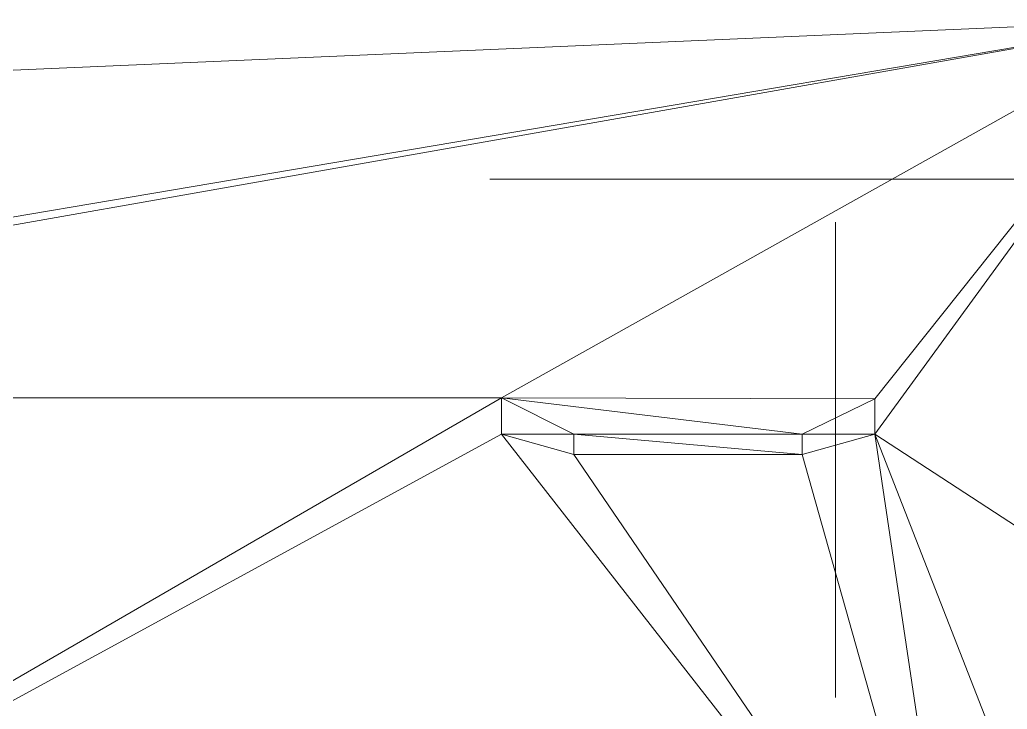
# Model space of a CAD drawing. Header units: millimetres. Extents: x 2239 to 34761, y -1911 to 21446.
# Drawn here: x 16651 to 21016, y 18400 to 21446 of the extents above; entities that cross this region are included whole.
import ezdxf

# ---------------------------------------------------------------- set-up
doc = ezdxf.new("R2010")
doc.units = ezdxf.units.MM
for name, color, linetype, lineweight in [('A-DETL', 90, 'Continuous', 9), ('A-GENM', 13, 'Continuous', 9), ('C-TOPO', 7, 'Continuous', 9), ('G-IMPT', 8, 'Continuous', 9)]:
    doc.layers.add(name, color=color, linetype=linetype, lineweight=lineweight)

# ---------------------------------------------------------------- blocks, each defined once
blk = doc.blocks.new('TREE 7M - Baum_29a_dwg-394111-3D View 1')
at = {"layer": 'G-IMPT'}
for p, q in [((-2281.7, 0, 4267.9), (-2279.6, 0, 4217.5)), ((-2239.2, 0, 2651.4), (-2209.1, 0, 2666)), ((-2153.1, 0, 4159.4), (-2130.4, 0, 4142.2)), ((-2134.3, 0, 3661.2), (-2097.5, 0, 3670.5)), ((-2117.7, 0, 1691), (-2073.9, 0, 1681.7)), ((-2087.9, 0, 1725.4), (-2058.4, 0, 1699)), ((-2054.4, 0, 1777.2), (-2036.4, 0, 1725.5)), ((-1967.7, 0, 4773.1), (-1937.9, 0, 4808.9)), ((-1953.8, 0, 1764), (-1920.6, 0, 1752.1)), ((-1941.9, 0, 5048.7), (-1941, 0, 4994.4)), ((-1940.9, 0, 5868.9), (-1915.1, 0, 5826.5)), ((-1929.1, 0, 4914.9), (-1888.1, 0, 4909.7)), ((-1824.3, 0, 4885.9), (-1768.4, 0, 4859.4)), ((-1791.8, 0, 4198.2), (-1772.1, 0, 4128)), ((-1770.3, 0, 4257.9), (-1754.6, 0, 4187.7)), ((-1747.3, 0, 1899.4), (-1685.8, 0, 1932.6)), ((-1737.5, 0, 3066.8), (-1707.9, 0, 3033.7)), ((-1676.8, 0, 5152.4), (-1698.8, 0, 5129.8)), ((-1689, 0, 5094.1), (-1684.4, 0, 5133.8)), ((-1683.2, 0, 5863.9), (-1634.1, 0, 5850.7)), ((-1674.2, 0, 1871.7), (-1641.5, 0, 1892.9)), ((-1535.8, 0, 3090.9), (-1586.2, 0, 3108)), ((-1535.3, 0, 5147.3), (-1483.9, 0, 5151.3)), ((-1502.5, 0, 5238.7), (-1528.7, 0, 5226.8)), ((-1506.9, 0, 3181), (-1511.5, 0, 3143.9)), ((-1500.8, 0, 5619), (-1466.8, 0, 5559.4)), ((-1474.6, 0, 2906.8), (-1428.1, 0, 2888.3)), ((-1436.2, 0, 5624.4), (-1437.1, 0, 5600.5)), ((-1417.6, 0, 5535.6), (-1358.4, 0, 5550.3)), ((-1404.1, 0, 4479.6), (-1399.4, 0, 4435.9)), ((-1397.2, 0, 4059.6), (-1349.2, 0, 4031.8)), ((-1381.5, 0, 4551.2), (-1355.3, 0, 4481)), ((-1376, 0, 5258.7), (-1348.6, 0, 5281.3)), ((-1374.6, 0, 4054.3), (-1336.2, 0, 4043.8)), ((-1362.2, 0, 4980.5), (-1333.5, 0, 5003.1)), ((-1341.9, 0, 4955.4), (-1346, 0, 4882.5)), ((-1280.9, 0, 4776.6), (-1222.7, 0, 4772.7)), ((-1258.9, 0, 2802.3), (-1244.9, 0, 2752)), ((-1211.4, 0, 4809.8), (-1186.5, 0, 4823)), ((-1143.6, 0, 4782), (-1117.8, 0, 4817.8)), ((-1133.4, 0, 2802.5), (-1105.3, 0, 2778.7)), ((-1129.7, 0, 5781.1), (-1109, 0, 5807.6)), ((-1074.1, 0, 4413.8), (-1060.3, 0, 4375.3)), ((-1072, 0, 2764.1), (-1033.5, 0, 2749.6)), ((-1065.2, 0, 6437), (-1020.9, 0, 6472.9)), ((-1059.3, 0, 4154.1), (-1037.6, 0, 4122.3)), ((-1018.3, 0, 6635.8), (-982, 0, 6678.3)), ((-1009.5, 0, 5941.6), (-1001, 0, 5907.1)), ((-1007.2, 0, 2038.1), (-956.7, 0, 2021)), ((-996.8, 0, 1970.6), (-950.2, 0, 1944.1)), ((-963.6, 0, 1797), (-992.5, 0, 1868.5)), ((-981.2, 0, 2144.1), (-941.4, 0, 2132.3)), ((-981, 0, 2054), (-922.6, 0, 2032.9)), ((-964, 0, 6710.1), (-931.8, 0, 6679.7)), ((-956.3, 0, 5919.1), (-900.7, 0, 5916.5)), ((-949.9, 0, 5932.4), (-904.7, 0, 5917.8)), ((-924.6, 0, 4561), (-924.7, 0, 4486.8)), ((-902.6, 0, 5467.3), (-856.8, 0, 5493.9)), ((-898.8, 0, 4194), (-881, 0, 4156.9)), ((-860.8, 0, 4374.3), (-888.9, 0, 4399.4)), ((-864.2, 0, 3302.3), (-842.2, 0, 3249.4)), ((-789.8, 0, 5197.2), (-841, 0, 5177.2)), ((-812.5, 0, 2165.6), (-775.9, 0, 2189.4)), ((-807.2, 0, 3285.2), (-773.1, 0, 3305.1)), ((-806.3, 0, 6677.2), (-757.3, 0, 6669.3)), ((-771.7, 0, 6980.6), (-755.2, 0, 6944.9)), ((-759.8, 0, 3056), (-725.7, 0, 3069.3)), ((-696.4, 0, 3220.4), (-714.2, 0, 3254.8)), ((-495.1, 0, 5510.2), (-484.5, 0, 5585.8)), ((-493.2, 0, 5314.1), (-434.1, 0, 5332.8)), ((-444, 0, 2493.3), (-482.8, 0, 2438.9)), ((-471.9, 0, 6826), (-453, 0, 6799.5)), ((-462, 0, 3260.4), (-392.7, 0, 3222.1)), ((-461.4, 0, 4747.1), (-442.5, 0, 4721.9)), ((-452.4, 0, 2999.4), (-444, 0, 3048.4)), ((-421.8, 0, 1226.6), (-436.9, 0, 1259.7)), ((-424.6, 0, 3075), (-402.4, 0, 3092.2)), ((-406.3, 0, 6212.6), (-373.8, 0, 6241.8)), ((-396.8, 0, 6759.8), (-385.6, 0, 6717.4)), ((-393.9, 0, 6101.3), (-359.7, 0, 6113.3)), ((-359.1, 0, 5034.7), (-392.6, 0, 4979)), ((-312.6, 0, 5419), (-384, 0, 5422.9)), ((-360.1, 0, 3249.9), (-337.3, 0, 3230.1)), ((-344.3, 0, 2453.6), (-308.4, 0, 2440.4)), ((-292, 0, 2162.2), (-339.6, 0, 2167.4)), ((-337.5, 0, 1478.5), (-318.4, 0, 1522.2)), ((-316.7, 0, 3663.4), (-329.2, 0, 3617)), ((-292.3, 0, 6031.2), (-268.1, 0, 6006.1)), ((-291.2, 0, 5560.8), (-244.9, 0, 5558.2)), ((-193.6, 0, 3729.8), (-182.5, 0, 3695.4)), ((-183.7, 0, 5929.3), (-164.6, 0, 5896.2)), ((-173, 0, 4161.8), (-157.9, 0, 4126)), ((-172.4, 0, 6207.6), (-140, 0, 6244.7)), ((-172.2, 0, 3393.3), (-147.4, 0, 3331)), ((-157.2, 0, 6006.2), (-140.4, 0, 6031.4)), ((-149.2, 0, 4078.3), (-135.4, 0, 4043.9))]:
    blk.add_line(p, q, dxfattribs=at)
for points in [[(-2420.4, 0, 2505.5), (-2398.5, 0, 2539.9), (-2370.7, 0, 2536)], [(-2413, 0, 4538), (-2380.7, 0, 4502.3), (-2359.7, 0, 4512.9)], [(-2385.4, 0, 3264.7), (-2350.9, 0, 3254.2), (-2379.5, 0, 3227.6), (-2317, 0, 3206.5)], [(-2361.6, 0, 1662.8), (-2330.9, 0, 1643), (-2303.7, 0, 1674.8)], [(-2349.2, 0, 2031.2), (-2335.5, 0, 2000.7), (-2349.4, 0, 1963.6)], [(-2340.6, 0, 1912), (-2303.2, 0, 1963.7), (-2222.5, 0, 1957.2)], [(-2334.6, 0, 3948.5), (-2316.5, 0, 3977.7), (-2330.7, 0, 4032)], [(-2311.3, 0, 3337.7), (-2246.4, 0, 3325.8), (-2244.8, 0, 3308.6)], [(-2308.6, 0, 3975), (-2267.3, 0, 3953.9), (-2260.1, 0, 3918.1)], [(-2265.9, 0, 4028.1), (-2248.8, 0, 3955.2), (-2226.2, 0, 3943.3)], [(-2246.3, 0, 2598.4), (-2219.1, 0, 2635.6), (-2187.1, 0, 2613.1), (-2163.8, 0, 2646.2)], [(-2201.9, 0, 3275.6), (-2225.1, 0, 3238.4), (-2191.5, 0, 3204)], [(-2209.8, 0, 4313), (-2204, 0, 4283.9), (-2169.6, 0, 4279.9), (-2216.7, 0, 4252.1)], [(-2210.4, 0, 4669.4), (-2192.4, 0, 4701.3), (-2152.7, 0, 4697.3)], [(-2163, 0, 3799), (-2173.9, 0, 3736.7), (-2203.3, 0, 3760.5)], [(-2194.8, 0, 3482.3), (-2181.1, 0, 3531.3), (-2118.8, 0, 3522.1), (-2099.5, 0, 3469.1), (-2091.7, 0, 3482.4)], [(-2194.6, 0, 4032.1), (-2156, 0, 4012.3), (-2154, 0, 3971.2), (-2189.1, 0, 3938.1)], [(-2192, 0, 1710.7), (-2163.2, 0, 1728), (-2110.4, 0, 1726.7), (-2096.2, 0, 1750.6)], [(-2144.1, 0, 4897.4), (-2144.2, 0, 4820.6), (-2182.2, 0, 4803.3)], [(-2179.6, 0, 3686.3), (-2144.8, 0, 3655.9), (-2144.1, 0, 3612.2)], [(-2093.7, 0, 3279.7), (-2102.1, 0, 3228), (-2121.8, 0, 3220), (-2142.3, 0, 3261), (-2166.1, 0, 3262.3)], [(-2159.7, 0, 2557.5), (-2134, 0, 2521.7), (-2108.3, 0, 2562.8)], [(-2157.4, 0, 3861.3), (-2123.1, 0, 3861.3), (-2133, 0, 3821.5), (-2093.9, 0, 3850.7)], [(-2142.6, 0, 4884.2), (-2127, 0, 4817.9), (-2157.4, 0, 4823.2)], [(-2145.3, 0, 3204.1), (-2110.7, 0, 3189.5), (-2125.6, 0, 3133.9), (-2101.7, 0, 3124.6)], [(-2014.9, 0, 3226.8), (-2064.9, 0, 3296.9), (-2090, 0, 3298.2)], [(-2086.2, 0, 3306.2), (-2053.3, 0, 3311.5), (-2044.7, 0, 3274.4), (-2021.7, 0, 3241.3)], [(-2082.7, 0, 3172.3), (-2057.1, 0, 3144.6), (-2007.8, 0, 3196.3)], [(-2029.6, 0, 4681.6), (-2001.5, 0, 4660.4), (-2047.3, 0, 4635.2)], [(-2042.2, 0, 1600.9), (-1960.3, 0, 1598.4), (-1944.1, 0, 1575.9)], [(-2038.7, 0, 2109.7), (-2015.6, 0, 2146.9), (-1987.5, 0, 2127)], [(-2002.2, 0, 4779.7), (-2032.9, 0, 4718.7), (-2002.4, 0, 4713.4)], [(-2010.7, 0, 1848.8), (-2032.6, 0, 1818.3), (-2024.1, 0, 1783.8), (-1994.7, 0, 1760), (-1999.3, 0, 1718.9)], [(-2000.3, 0, 2502), (-2005, 0, 2464.9), (-1990.9, 0, 2415.9), (-2015.8, 0, 2398.6)], [(-2005.2, 0, 3838.9), (-2013.5, 0, 3787.2), (-1997.1, 0, 3750.1)], [(-2012.4, 0, 1954.8), (-1970.2, 0, 1960.1), (-1958.7, 0, 1984), (-1979.3, 0, 2027.7), (-1912.2, 0, 1964.2)], [(-2010.1, 0, 3340.7), (-1984.9, 0, 3330.1), (-1997.5, 0, 3291.7)], [(-2008.3, 0, 2670.3), (-2003.5, 0, 2617.3), (-1980.9, 0, 2610.7), (-2006.9, 0, 2580.2)], [(-1987.3, 0, 2755.1), (-1983.8, 0, 2785.6), (-1940.3, 0, 2792.2), (-1922.2, 0, 2810.8)], [(-1986.7, 0, 3518.3), (-1982.3, 0, 3491.8), (-1926.4, 0, 3468), (-1931.2, 0, 3522.3), (-1885, 0, 3519.7)], [(-1966.9, 0, 5044.7), (-1957.3, 0, 5022.2), (-1928, 0, 5007.7)], [(-1930.1, 0, 4652.6), (-1949.3, 0, 4697.6), (-1897.7, 0, 4695), (-1885.7, 0, 4683.1)], [(-1926, 0, 3442.8), (-1876.3, 0, 3474.7), (-1861.7, 0, 3468.1), (-1864, 0, 3446.9)], [(-1923.6, 0, 3621.7), (-1895.8, 0, 3617.8), (-1887.1, 0, 3570.1)], [(-1923.2, 0, 2635.9), (-1878.1, 0, 2625.4), (-1861.4, 0, 2568.4), (-1854, 0, 2600.2), (-1822.1, 0, 2593.6)], [(-1920.5, 0, 2149.6), (-1872.6, 0, 2131.1), (-1906.4, 0, 2174.8), (-1852.5, 0, 2192.1), (-1807.3, 0, 2173.6)], [(-1881.1, 0, 4569.1), (-1909.5, 0, 4606.2), (-1844.7, 0, 4680.5), (-1816.3, 0, 4640.8), (-1815.7, 0, 4685.8)], [(-1903.6, 0, 3770.1), (-1880.8, 0, 3750.3), (-1782.9, 0, 3737.2), (-1730.6, 0, 3690.8), (-1700.2, 0, 3692.2)], [(-1858.1, 0, 4130.6), (-1845.5, 0, 4088.2), (-1867.1, 0, 4037.8), (-1901.5, 0, 4044.4), (-1863.6, 0, 3986.2)], [(-1898.5, 0, 3616.4), (-1878.2, 0, 3672.1), (-1842.6, 0, 3672.2)], [(-1861.7, 0, 2748.6), (-1868.9, 0, 2704.9), (-1896.8, 0, 2714.1), (-1874, 0, 2691.6)], [(-1870.6, 0, 1686), (-1878, 0, 1656.8), (-1839.8, 0, 1659.5), (-1836.4, 0, 1696.6), (-1821.5, 0, 1670.1), (-1804.1, 0, 1658.2)], [(-1876.2, 0, 2104.6), (-1836.6, 0, 2106), (-1822.1, 0, 2107.4)], [(-1874.9, 0, 3468.1), (-1822.6, 0, 3501.3), (-1831.1, 0, 3539.7), (-1820.7, 0, 3547.6), (-1785.1, 0, 3550.3)], [(-1828.6, 0, 4188.9), (-1854.3, 0, 4223.3), (-1849.6, 0, 4260.4)], [(-1778.7, 0, 2283.6), (-1809.2, 0, 2290.2), (-1841.7, 0, 2259.7)], [(-1755.1, 0, 5578.9), (-1816.9, 0, 5559), (-1840.6, 0, 5557.6)], [(-1838, 0, 2035.8), (-1803, 0, 1992.1), (-1795.5, 0, 2019.9)], [(-1834.1, 0, 2836.1), (-1829.2, 0, 2779.1), (-1820.3, 0, 2800.3)], [(-1777.2, 0, 3314.5), (-1830.3, 0, 3327.7), (-1805.7, 0, 3281.3)], [(-1770.9, 0, 3331.7), (-1782.5, 0, 3313.2), (-1829, 0, 3330.3), (-1798.1, 0, 3295.9)], [(-1801.7, 0, 2637.4), (-1769.9, 0, 2632.1), (-1746.6, 0, 2661.3), (-1766.9, 0, 2687.8)], [(-1735.8, 0, 3444.4), (-1787.5, 0, 3456.2), (-1745.8, 0, 3489.4), (-1759.5, 0, 3518.6), (-1723.4, 0, 3494.8), (-1710, 0, 3565), (-1700.2, 0, 3530.6)], [(-1769.8, 0, 2540.7), (-1741, 0, 2559.3), (-1674.9, 0, 2558), (-1619.3, 0, 2550.2)], [(-1743.7, 0, 4727), (-1730, 0, 4696.5), (-1747.5, 0, 4635.5), (-1687.1, 0, 4659.5), (-1681.2, 0, 4622.4)], [(-1712.9, 0, 2620.3), (-1745.5, 0, 2593.7), (-1694.6, 0, 2550.1), (-1680.9, 0, 2519.6)], [(-1675.5, 0, 2274.5), (-1690.5, 0, 2302.3), (-1713.7, 0, 2262.5), (-1737.7, 0, 2278.4)], [(-1720, 0, 4733.6), (-1694.4, 0, 4703.2), (-1667.3, 0, 4740.3), (-1642.1, 0, 4735)], [(-1715.4, 0, 2046.5), (-1668.7, 0, 2022.7), (-1638.8, 0, 2046.6)], [(-1633.4, 0, 3084.1), (-1656.4, 0, 3115.9), (-1677.2, 0, 3098.6), (-1714, 0, 3084)], [(-1713, 0, 3743.9), (-1659.7, 0, 3720.1), (-1664.5, 0, 3767.8)], [(-1712.2, 0, 4819.8), (-1709.1, 0, 4868.8), (-1659, 0, 4878.1), (-1636.2, 0, 4855.6)], [(-1710.9, 0, 2336.7), (-1660.8, 0, 2344.7), (-1655.3, 0, 2330.2)], [(-1693.3, 0, 3669.7), (-1707.8, 0, 3591.5), (-1686, 0, 3627.3)], [(-1694.1, 0, 5641.3), (-1698.8, 0, 5608.2), (-1689.5, 0, 5606.8), (-1697, 0, 5581.7)], [(-1688.9, 0, 3482.9), (-1666.5, 0, 3486.9), (-1655.4, 0, 3457.7)], [(-1666.1, 0, 2021.4), (-1669.1, 0, 1961.8), (-1644.9, 0, 1940.6)], [(-1661.7, 0, 2396.4), (-1614.1, 0, 2392.5), (-1597.2, 0, 2409.7)], [(-1631.6, 0, 2491.8), (-1629.7, 0, 2456.1), (-1657.8, 0, 2401.7)], [(-1571.8, 0, 2711.9), (-1648, 0, 2689.2), (-1647.3, 0, 2723.7)], [(-1612.7, 0, 5114), (-1643.9, 0, 5164.3), (-1577.4, 0, 5217.4), (-1631.8, 0, 5229.3)], [(-1637.9, 0, 1993.6), (-1611.6, 0, 2004.3), (-1597.6, 0, 2034.8)], [(-1631.2, 0, 2710.5), (-1613.7, 0, 2688), (-1564.7, 0, 2681.4)], [(-1571.4, 0, 5249.2), (-1622.9, 0, 5169.7), (-1599.7, 0, 5123.3)], [(-1529.3, 0, 3661.9), (-1569.5, 0, 3612.9), (-1578.2, 0, 3582.4), (-1597.3, 0, 3618.1), (-1618.5, 0, 3624.7)], [(-1578.2, 0, 1981.8), (-1611, 0, 1964.5), (-1602.2, 0, 1914.2)], [(-1606.4, 0, 2327.6), (-1600.5, 0, 2287.8), (-1534.2, 0, 2277.3)], [(-1602, 0, 2460.1), (-1587.5, 0, 2462.7), (-1551.4, 0, 2433.6), (-1562.5, 0, 2388.6)], [(-1596.9, 0, 5834.9), (-1601.5, 0, 5797.7), (-1532.3, 0, 5762.1), (-1538.6, 0, 5747.5)], [(-1557.8, 0, 2584.7), (-1550.4, 0, 2537), (-1578.8, 0, 2495.9), (-1592.5, 0, 2523.7)], [(-1562.5, 0, 4389.3), (-1578.5, 0, 4401.2), (-1539.8, 0, 4456.9), (-1505.1, 0, 4435.8)], [(-1574.6, 0, 3281.6), (-1528.5, 0, 3293.6), (-1542.2, 0, 3237.9), (-1532.5, 0, 3211.4)], [(-1573.6, 0, 2099.7), (-1554.3, 0, 2049.4), (-1530.7, 0, 2060)], [(-1552.7, 0, 4757.7), (-1552.2, 0, 4808), (-1567.3, 0, 4845.1)], [(-1559.2, 0, 6032.3), (-1519.4, 0, 6021.8), (-1466.9, 0, 6044.4)], [(-1528.2, 0, 4875.6), (-1509.1, 0, 4839.9), (-1481.8, 0, 4867.7), (-1485.3, 0, 4919.4)], [(-1423.6, 0, 3981.4), (-1454.1, 0, 3985.3), (-1524.4, 0, 3923)], [(-1453.8, 0, 2046.9), (-1523.3, 0, 2016.3), (-1520, 0, 1976.5)], [(-1521.3, 0, 5020.1), (-1478.9, 0, 5006.9), (-1500.5, 0, 4957.8)], [(-1499.9, 0, 3477.8), (-1490, 0, 3436.7), (-1520.7, 0, 3381)], [(-1517.8, 0, 4566.9), (-1475.1, 0, 4537.8), (-1459.6, 0, 4561.7)], [(-1517.3, 0, 2693.4), (-1491.7, 0, 2741.1), (-1466.4, 0, 2727.9)], [(-1468.3, 0, 1960.7), (-1482.1, 0, 1997.8), (-1505.4, 0, 1972.6), (-1502.2, 0, 1936.8)], [(-1456, 0, 4181.4), (-1504.7, 0, 4169.4), (-1491, 0, 4143), (-1461.8, 0, 4131.1)], [(-1450.6, 0, 4177.5), (-1504.4, 0, 4150.9), (-1480, 0, 4116.5)], [(-1478.5, 0, 6188.8), (-1451.4, 0, 6149.1), (-1499.9, 0, 6121.2)], [(-1485.5, 0, 1563.2), (-1424.7, 0, 1561.9), (-1414.5, 0, 1583.2)], [(-1431.2, 0, 2355.6), (-1431.6, 0, 2378.1), (-1483.6, 0, 2408.5)], [(-1371.1, 0, 2714.8), (-1395, 0, 2726.6), (-1443.7, 0, 2717.3), (-1444.2, 0, 2663), (-1482.5, 0, 2665.6)], [(-1477.1, 0, 2415.2), (-1479.9, 0, 2344.9), (-1402.9, 0, 2323.8)], [(-1472.8, 0, 5199), (-1385.7, 0, 5207.1), (-1398.1, 0, 5158)], [(-1465.9, 0, 2458.9), (-1458.6, 0, 2494.7), (-1413, 0, 2533.2), (-1414.8, 0, 2566.3)], [(-1465, 0, 5210.9), (-1405.4, 0, 5196.4), (-1399.3, 0, 5230.9), (-1392.7, 0, 5151.4)], [(-1458.4, 0, 1921), (-1460.3, 0, 1877.2), (-1430.8, 0, 1854.8)], [(-1447.7, 0, 3680.6), (-1450.8, 0, 3623.6), (-1408.5, 0, 3622.3), (-1397.4, 0, 3589.2), (-1370.9, 0, 3589.3)], [(-1397, 0, 2929.4), (-1430.7, 0, 2888.3), (-1445.1, 0, 2880.3), (-1422.3, 0, 2857.8)], [(-1429.8, 0, 6680.4), (-1442.1, 0, 6623.4), (-1400, 0, 6635.4)], [(-1431, 0, 5869.5), (-1400.3, 0, 5848.3), (-1390.5, 0, 5894.7), (-1372.1, 0, 5902.7)], [(-1396.3, 0, 6652.6), (-1423.8, 0, 6634), (-1397.7, 0, 6575.8)], [(-1408.8, 0, 1637.5), (-1390.8, 0, 1669.3), (-1348.4, 0, 1660.1)], [(-1400.9, 0, 3321.6), (-1352.2, 0, 3334.9), (-1356.6, 0, 3281.9)], [(-1394.8, 0, 2472.2), (-1353.5, 0, 2449.8), (-1388.2, 0, 2391.4), (-1336.1, 0, 2355.7), (-1351.3, 0, 2319.9), (-1387.3, 0, 2337.1)], [(-1393, 0, 1885.3), (-1380.5, 0, 1844.2), (-1335.3, 0, 1825.7)], [(-1384.6, 0, 2812.8), (-1358.8, 0, 2851.2), (-1301.8, 0, 2838.1), (-1282.6, 0, 2879.2)], [(-1292.2, 0, 6505.7), (-1316.4, 0, 6448.7), (-1349.5, 0, 6457.9), (-1383.1, 0, 6492.3)], [(-1340.9, 0, 3690), (-1378.7, 0, 3737.6), (-1347.4, 0, 3762.9), (-1345.4, 0, 3800)], [(-1377.5, 0, 3668.7), (-1354.8, 0, 3651.5), (-1360.5, 0, 3597.2), (-1342.1, 0, 3603.9)], [(-1376.4, 0, 5445.6), (-1320.6, 0, 5421.8), (-1324.9, 0, 5447)], [(-1374, 0, 3371.9), (-1350.5, 0, 3389.2), (-1312.4, 0, 3405.1), (-1359.9, 0, 3478)], [(-1292.9, 0, 5827.3), (-1350.1, 0, 5853.7), (-1338.9, 0, 5812.6), (-1362.8, 0, 5817.9)], [(-1352.5, 0, 2472.3), (-1341.4, 0, 2437.9), (-1319.5, 0, 2469.7), (-1303.2, 0, 2447.2)], [(-1342.3, 0, 3134.8), (-1324.3, 0, 3083.2), (-1268.8, 0, 3080.6), (-1263.6, 0, 3006.4), (-1244, 0, 3018.3)], [(-1341.5, 0, 5170), (-1272.2, 0, 5133), (-1247.3, 0, 5142.3), (-1258.8, 0, 5200.6)], [(-1341.2, 0, 2346.4), (-1311.6, 0, 2392.9), (-1281.8, 0, 2351.8)], [(-1333.4, 0, 3635.7), (-1307.7, 0, 3679.4), (-1288, 0, 3688.7), (-1242.6, 0, 3659.6)], [(-1332.3, 0, 5170), (-1256.5, 0, 5139.6), (-1244.3, 0, 5204.6)], [(-1264.3, 0, 5215.2), (-1252.9, 0, 5164.8), (-1268.6, 0, 5155.5), (-1329.5, 0, 5164.7)], [(-1298.2, 0, 1658.8), (-1329, 0, 1684), (-1301.6, 0, 1706.5), (-1251.6, 0, 1718.5), (-1250.4, 0, 1644.3), (-1291, 0, 1624.4), (-1281.2, 0, 1593.9)], [(-1328, 0, 4429.4), (-1305.9, 0, 4450.6), (-1295.9, 0, 4489), (-1326.4, 0, 4491.6)], [(-1326.1, 0, 2632.7), (-1274.9, 0, 2652.6), (-1282.1, 0, 2685.7)], [(-1315.8, 0, 1768.8), (-1284.2, 0, 1774.1), (-1247.8, 0, 1731.8), (-1245.7, 0, 1760.9), (-1220.8, 0, 1775.5)], [(-1300.2, 0, 1543.5), (-1271, 0, 1531.7), (-1242.2, 0, 1551.6)], [(-1275.8, 0, 4629.5), (-1299, 0, 4592.4), (-1267.5, 0, 4526.1)], [(-1291.3, 0, 3328.3), (-1193.3, 0, 3308.6), (-1200.6, 0, 3271.5)], [(-1145.2, 0, 2476.5), (-1186.8, 0, 2436.7), (-1228.1, 0, 2457.9), (-1239.6, 0, 2516.2), (-1264.9, 0, 2522.8), (-1287.3, 0, 2521.4)], [(-1285.6, 0, 3301.8), (-1250.7, 0, 3266.1), (-1283.4, 0, 3247.5), (-1270.9, 0, 3213.1)], [(-1255.4, 0, 3629.1), (-1270.5, 0, 3586.7), (-1252.7, 0, 3545.7)], [(-1267.3, 0, 2428.7), (-1244.4, 0, 2406.2), (-1248, 0, 2379.7)], [(-1230.7, 0, 2696.4), (-1265.9, 0, 2664.5), (-1245.3, 0, 2616.9)], [(-1256.6, 0, 5309.2), (-1238.6, 0, 5257.6), (-1240.6, 0, 5216.5), (-1212.7, 0, 5211.2)], [(-1255.5, 0, 3641.1), (-1220.2, 0, 3662.3), (-1214.2, 0, 3699.4)], [(-1253.3, 0, 1820.5), (-1217.5, 0, 1811.3), (-1200.5, 0, 1821.9)], [(-1248.2, 0, 2233.9), (-1219.4, 0, 2248.5), (-1220.1, 0, 2294.9)], [(-1241.9, 0, 4816.4), (-1187.8, 0, 4821.7), (-1169.1, 0, 4809.8)], [(-1240.7, 0, 4581.8), (-1207.6, 0, 4579.2), (-1188.4, 0, 4532.9), (-1125.5, 0, 4567.4), (-1115.5, 0, 4600.5)], [(-1191.6, 0, 6489.9), (-1236.4, 0, 6485.9), (-1217.5, 0, 6463.4)], [(-1234.7, 0, 3100.5), (-1226.2, 0, 3062.1), (-1201.3, 0, 3076.7)], [(-1229.7, 0, 3275.4), (-1205.4, 0, 3243.6), (-1233.9, 0, 3211.8), (-1211.2, 0, 3197.2)], [(-1220.9, 0, 6585.3), (-1185.3, 0, 6591.9), (-1151.1, 0, 6521.7)], [(-1220.3, 0, 3667.6), (-1213.9, 0, 3597.4), (-1201, 0, 3616)], [(-1218.3, 0, 5467), (-1193.7, 0, 5420.6), (-1175.8, 0, 5453.8)], [(-1203.5, 0, 2644.7), (-1217.6, 0, 2622.2), (-1198.7, 0, 2597)], [(-1213.9, 0, 2237.9), (-1150.7, 0, 2249.9), (-1177.7, 0, 2285.7), (-1130.2, 0, 2287.1)], [(-1213.8, 0, 2791.8), (-1146.4, 0, 2790.5), (-1133, 0, 2855.5)], [(-1208.1, 0, 3806.7), (-1211.4, 0, 3845.2), (-1189.7, 0, 3891.6)], [(-1208, 0, 5160.9), (-1190, 0, 5191.4), (-1163.6, 0, 5195.4)], [(-1201.4, 0, 1881.5), (-1197.9, 0, 1829.9), (-1159.8, 0, 1839.2), (-1169.6, 0, 1792.8), (-1143.2, 0, 1791.5)], [(-1121.5, 0, 6406.5), (-1147, 0, 6349.5), (-1199.4, 0, 6325.6)], [(-1190.3, 0, 2569.2), (-1180, 0, 2504.3), (-1144.5, 0, 2513.6), (-1134.5, 0, 2546.8)], [(-1119, 0, 6415.8), (-1153.8, 0, 6361.4), (-1185.5, 0, 6364)], [(-1182.2, 0, 5041.7), (-1158.6, 0, 5053.6), (-1155.5, 0, 5023.2), (-1099.6, 0, 4999.4), (-1118.5, 0, 5025.9), (-1104.5, 0, 5056.3)], [(-1165.8, 0, 5167.6), (-1178.5, 0, 5138.4), (-1134, 0, 5080.2)], [(-1076.6, 0, 3202.7), (-1126.4, 0, 3257), (-1168.8, 0, 3266.2)], [(-1167.4, 0, 3665), (-1153.6, 0, 3706.1), (-1168.7, 0, 3741.9)], [(-1116.6, 0, 5065.6), (-1099.8, 0, 5010), (-1158.2, 0, 5025.8), (-1168, 0, 5064.2)], [(-1124.6, 0, 5713.5), (-1168, 0, 5704.2), (-1135.5, 0, 5655.2)], [(-1166.5, 0, 5371.6), (-1142.9, 0, 5379.6), (-1106.9, 0, 5359.8), (-1087.9, 0, 5410.1), (-1058.8, 0, 5407.5)], [(-1162.7, 0, 5138.4), (-1160.7, 0, 5100), (-1136.6, 0, 5080.2)], [(-1156, 0, 5053.6), (-1146.5, 0, 5040.4), (-1117.7, 0, 5057.7), (-1102.5, 0, 5011.3)], [(-1153.1, 0, 5518.7), (-1115.2, 0, 5542.6), (-1098.3, 0, 5562.5)], [(-1084.4, 0, 1916.1), (-1134.1, 0, 1961.1), (-1135.8, 0, 1983.6), (-1151, 0, 1949.2)], [(-1149.3, 0, 4328.9), (-1113.2, 0, 4301.1), (-1084.8, 0, 4339.5)], [(-1148, 0, 3928.7), (-1102.1, 0, 3947.3), (-1094.7, 0, 3902.3)], [(-1138, 0, 3079.4), (-1109.5, 0, 3035.7), (-1065, 0, 2977.5), (-1020.3, 0, 2915.3), (-943.2, 0, 2805.4)], [(-1131.8, 0, 4869.5), (-1110.7, 0, 4872.2), (-1124.4, 0, 4901.3), (-1044.3, 0, 4930.5), (-1088.2, 0, 4947.7)], [(-1092.2, 0, 5268.4), (-1128.3, 0, 5215.3), (-1077.7, 0, 5190.2), (-1055.7, 0, 5137.2), (-1052.6, 0, 5192.9), (-1032.3, 0, 5241.9), (-1042.7, 0, 5310.8), (-1039.1, 0, 5337.3)], [(-1124, 0, 2631.6), (-1111.1, 0, 2650.1), (-1101.4, 0, 2625)], [(-1118.3, 0, 5573.1), (-1123.2, 0, 5550.5), (-1075.1, 0, 5517.5)], [(-1095.4, 0, 6508.6), (-1120.6, 0, 6590.7), (-1089.5, 0, 6630.5), (-1079.7, 0, 6676.8)], [(-1053.1, 0, 6504.6), (-1077.2, 0, 6527.1), (-1118.3, 0, 6531.1)], [(-1076.9, 0, 4823.2), (-1051.3, 0, 4791.4), (-1107.8, 0, 4775.4)], [(-1011.6, 0, 2064.6), (-1053.2, 0, 2104.3), (-1049.8, 0, 2136.1), (-1100.3, 0, 2079.1), (-1072.2, 0, 2052.6)], [(-1082.6, 0, 5728.1), (-1099.4, 0, 5705.6), (-1035.4, 0, 5673.9), (-1037.8, 0, 5658)], [(-1022.3, 0, 2556.2), (-1057.3, 0, 2515.1), (-1056.8, 0, 2560.1), (-1091.5, 0, 2504.4), (-1096.5, 0, 2487.2)], [(-1043.1, 0, 6380.1), (-1006.7, 0, 6335.1), (-1046.5, 0, 6343), (-1085.9, 0, 6333.7)], [(-1075.9, 0, 1800.9), (-1076.8, 0, 1774.4), (-1063.2, 0, 1749.2)], [(-1062.8, 0, 4050.7), (-1075.1, 0, 3991.1), (-1043.2, 0, 3983.2)], [(-1071.8, 0, 2352.1), (-1065.9, 0, 2313.6), (-998.4, 0, 2305.8), (-1001.7, 0, 2342.9), (-1024.4, 0, 2361.4), (-1009, 0, 2390.6), (-981, 0, 2372)], [(-1068.3, 0, 3100.7), (-1024.9, 0, 3111.3), (-971.8, 0, 3013.4), (-977, 0, 2929.9), (-884.3, 0, 2838.6), (-867.8, 0, 2798.8), (-831.9, 0, 2784.3), (-774.1, 0, 2719.4), (-743, 0, 2675.8), (-713.4, 0, 2644), (-623.6, 0, 2648.1), (-554.4, 0, 2616.4), (-530.7, 0, 2623), (-512.8, 0, 2660.1), (-523.1, 0, 2722.4), (-522.9, 0, 2791.3), (-530.8, 0, 2946.3), (-497.6, 0, 2854.9), (-486.8, 0, 2764.8), (-491.2, 0, 2707.9), (-450.2, 0, 2627.1), (-361.8, 0, 2550.3), (-350.6, 0, 2511.9), (-286.9, 0, 2498.8), (-292.1, 0, 2570.3), (-265.4, 0, 2631.3), (-260.2, 0, 2800.9), (-267.6, 0, 2930.7), (-308.1, 0, 3063.2), (-314, 0, 3099)], [(-1023.6, 0, 1831.4), (-1035.5, 0, 1914.9), (-1061.8, 0, 1904.2), (-994.6, 0, 1917.6), (-1029.4, 0, 1944), (-986.6, 0, 1910.9), (-986.1, 0, 1880.5)], [(-1046.7, 0, 4836.5), (-1020.3, 0, 4837.8), (-1000.2, 0, 4819.3), (-987.4, 0, 4843.2)], [(-1043.5, 0, 5601), (-996.1, 0, 5614.3), (-993.2, 0, 5598.4), (-968.4, 0, 5614.3)], [(-1042.5, 0, 3616.1), (-1012.5, 0, 3638.7), (-972.2, 0, 3603), (-976.8, 0, 3557.9), (-905.9, 0, 3507.7), (-856.4, 0, 3544.8), (-784.3, 0, 3580.7), (-793, 0, 3625.7), (-761.6, 0, 3649.6), (-780.8, 0, 3688), (-740.3, 0, 3718.5)], [(-1041.4, 0, 3950), (-1041.8, 0, 3897), (-1027.9, 0, 3934.2), (-973.6, 0, 3927.6), (-985.2, 0, 3988.5), (-926.7, 0, 3968.7)], [(-1035.7, 0, 5609), (-1005.5, 0, 5619.6), (-987.7, 0, 5582.5)], [(-1030.1, 0, 5593.1), (-983.9, 0, 5590.5), (-962.9, 0, 5603.7)], [(-1010.9, 0, 5945.5), (-1012.5, 0, 5885.9), (-1024.5, 0, 5892.5)], [(-1021.9, 0, 5814.3), (-945.3, 0, 5814.4), (-934.5, 0, 5883.3), (-913.2, 0, 5868.8)], [(-1006, 0, 3970), (-1021.5, 0, 4024.3), (-984.9, 0, 4052.1), (-914.4, 0, 4019.1)], [(-1021.5, 0, 4269.4), (-997.3, 0, 4244.3), (-981.8, 0, 4264.1)], [(-1019, 0, 4839.1), (-996.1, 0, 4811.4), (-976.7, 0, 4832.6)], [(-993.1, 0, 3108.7), (-978.9, 0, 3127.3), (-1012.6, 0, 3168.3), (-958.1, 0, 3147.2), (-954.9, 0, 3112.8), (-928.2, 0, 3098.2)], [(-962, 0, 6109.9), (-989.1, 0, 6147), (-1005.4, 0, 6097.9)], [(-1004.1, 0, 2650.3), (-960.6, 0, 2656.9), (-951.7, 0, 2679.5)], [(-985.5, 0, 4725.2), (-968.3, 0, 4723.9), (-995.1, 0, 4672.2), (-939.7, 0, 4674.9), (-891.6, 0, 4724), (-848, 0, 4718.8)], [(-990.8, 0, 2804), (-938.9, 0, 2785.5), (-921.8, 0, 2788.2)], [(-982.6, 0, 5993.3), (-953.1, 0, 5969.5), (-940.5, 0, 6002.6)], [(-969.5, 0, 2797.4), (-904.6, 0, 2788.2), (-865.8, 0, 2755.1), (-789.5, 0, 2695.6), (-726.6, 0, 2648), (-678.5, 0, 2610.9), (-691.1, 0, 2573.8)], [(-968.5, 0, 3779.2), (-937.1, 0, 3796.5), (-900.9, 0, 3763.4), (-872.5, 0, 3803.2)], [(-967, 0, 2645), (-958.5, 0, 2609.3), (-938.5, 0, 2600)], [(-966.6, 0, 5663.4), (-929.4, 0, 5650.2), (-908.5, 0, 5667.4)], [(-964, 0, 6390.8), (-948.9, 0, 6356.4), (-966.6, 0, 6304.7)], [(-933, 0, 1704.3), (-960.7, 0, 1781.1), (-941.1, 0, 1794.4), (-898.7, 0, 1787.8), (-872.9, 0, 1826.3)], [(-944.2, 0, 3662.6), (-957.6, 0, 3599), (-909, 0, 3615)], [(-957.3, 0, 5659.4), (-924, 0, 5642.2), (-899.1, 0, 5658.1)], [(-938.8, 0, 6624), (-955.6, 0, 6600.1), (-920.6, 0, 6563.1)], [(-945.1, 0, 5320.2), (-955.1, 0, 5289.7), (-898.4, 0, 5292.4), (-924.5, 0, 5275.2), (-949, 0, 5240.7), (-945.9, 0, 5208.9)], [(-946.1, 0, 6423.9), (-907.6, 0, 6412.1), (-876, 0, 6418.7)], [(-945.5, 0, 4225.8), (-866.9, 0, 4266.9), (-840.3, 0, 4255)], [(-943.2, 0, 6087.4), (-913.8, 0, 6067.5), (-886.4, 0, 6086.1)], [(-940.8, 0, 3702.4), (-921.6, 0, 3735.5), (-892.1, 0, 3713.1)], [(-940.1, 0, 3895.8), (-885.5, 0, 3869.4), (-907.8, 0, 3938.3), (-859.9, 0, 3999.3), (-839.2, 0, 3947.6)], [(-923.3, 0, 2319.1), (-935.9, 0, 2278), (-917.1, 0, 2260.8)], [(-933.1, 0, 5713.8), (-916.2, 0, 5732.3), (-868.8, 0, 5740.3), (-850.8, 0, 5772.2)], [(-929, 0, 3066.4), (-896.5, 0, 3098.2), (-895.9, 0, 3139.3), (-870.9, 0, 3146), (-863.8, 0, 3195)], [(-927.3, 0, 3039.9), (-916.1, 0, 3005.5), (-888.1, 0, 2988.3)], [(-879.8, 0, 6331.3), (-905.4, 0, 6276.9), (-920.4, 0, 6310)], [(-912.3, 0, 2614.6), (-887.6, 0, 2637.2), (-863.5, 0, 2698.1), (-874.7, 0, 2654.4), (-857.9, 0, 2598.8), (-843.5, 0, 2604.1), (-815.1, 0, 2643.9), (-834.1, 0, 2675.6)], [(-908.6, 0, 4631.3), (-876.6, 0, 4615.4), (-853.6, 0, 4660.5)], [(-896.9, 0, 6001.3), (-906.4, 0, 5940.4), (-880.1, 0, 5949.7)], [(-813.9, 0, 5138.8), (-855.1, 0, 5152), (-870.3, 0, 5111), (-892.4, 0, 5089.7)], [(-866.6, 0, 6808.3), (-856.4, 0, 6834.8), (-890.4, 0, 6889.1), (-813.5, 0, 6877.2)], [(-818.3, 0, 5161.4), (-859.4, 0, 5171.9), (-885, 0, 5120.2)], [(-879.2, 0, 5329.6), (-850, 0, 5323), (-846.2, 0, 5250.1), (-793.1, 0, 5234.3), (-784.9, 0, 5218.4)], [(-850.1, 0, 5648.9), (-877.5, 0, 5630.3), (-875.2, 0, 5648.9)], [(-877.3, 0, 5375.9), (-844.4, 0, 5381.3), (-826.4, 0, 5331), (-784.8, 0, 5292.6), (-751.8, 0, 5295.3)], [(-796.5, 0, 6326.1), (-793.2, 0, 6365.8), (-837.1, 0, 6385.6), (-865.8, 0, 6361.8), (-836.2, 0, 6328.7)], [(-833.9, 0, 2022.4), (-865.2, 0, 1998.5), (-856.9, 0, 1977.3), (-813.4, 0, 1978.7), (-841.7, 0, 2014.5)], [(-854.2, 0, 2132.4), (-824.8, 0, 2111.2), (-829.5, 0, 2075.4)], [(-825.1, 0, 6699.7), (-850.6, 0, 6642.7), (-790, 0, 6650.7), (-782, 0, 6568.6), (-813.6, 0, 6557.9)], [(-837.8, 0, 4981.1), (-798.7, 0, 5015.6), (-772.4, 0, 5024.9)], [(-829.5, 0, 3118.2), (-805.1, 0, 3079.8), (-814.9, 0, 3034.7)], [(-799.4, 0, 2572.3), (-777.6, 0, 2532.6), (-813.6, 0, 2473), (-761, 0, 2488.9), (-752.4, 0, 2450.5)], [(-746.6, 0, 6263.8), (-784.4, 0, 6311.5), (-802.2, 0, 6270.4)], [(-764.4, 0, 5661), (-786.9, 0, 5664.9), (-765.4, 0, 5637.1), (-800.8, 0, 5621.2)], [(-793.7, 0, 3107.6), (-777.2, 0, 3151.4), (-751.3, 0, 3105)], [(-793.2, 0, 3478.6), (-742, 0, 3419.1), (-656.7, 0, 3374.1), (-666.4, 0, 3403.3), (-635.2, 0, 3431.1), (-618.5, 0, 3459)], [(-769.2, 0, 5068.7), (-788.2, 0, 5101.8), (-776.7, 0, 5124.3)], [(-784.3, 0, 6948.8), (-769, 0, 6899.8), (-785.5, 0, 6856.1)], [(-762.1, 0, 4477.7), (-776.3, 0, 4540), (-722.7, 0, 4571.9)], [(-773.3, 0, 2512.7), (-755.8, 0, 2495.5), (-708.5, 0, 2511.5), (-686.8, 0, 2556.6)], [(-763.1, 0, 2854.6), (-769.3, 0, 2830.8), (-739.9, 0, 2812.2), (-753.8, 0, 2773.8)], [(-755, 0, 6852.1), (-672.9, 0, 6837.7), (-704.3, 0, 6903.9)], [(-709.7, 0, 6669.3), (-749.9, 0, 6625.6), (-720.6, 0, 6611)], [(-744, 0, 4661.9), (-733.7, 0, 4601), (-709.7, 0, 4583.8)], [(-742.5, 0, 4813), (-712.5, 0, 4836.9), (-668.8, 0, 4827.6)], [(-663.7, 0, 5238.4), (-704.6, 0, 5235.7), (-742.4, 0, 5209.2)], [(-741.3, 0, 5222.4), (-730, 0, 5256.9), (-703.6, 0, 5259.6), (-677.6, 0, 5282.1)], [(-713.5, 0, 6417.6), (-739, 0, 6360.6), (-678.2, 0, 6362)], [(-732.1, 0, 4738.8), (-738, 0, 4699), (-707.5, 0, 4693.8), (-698.5, 0, 4624.9)], [(-732.3, 0, 4915), (-704.5, 0, 4909.8), (-697.4, 0, 4879.3)], [(-641, 0, 5227.8), (-655, 0, 5193.4), (-731.2, 0, 5165.4)], [(-693.3, 0, 6314.3), (-721.5, 0, 6344.7), (-730.1, 0, 6301)], [(-722.9, 0, 4345.3), (-700.5, 0, 4348), (-660.8, 0, 4263.2)], [(-714, 0, 2443.9), (-688.2, 0, 2478.4), (-650.8, 0, 2453.3), (-638.6, 0, 2515.6), (-635.5, 0, 2486.4)], [(-651, 0, 2069), (-679.3, 0, 2021.3), (-708.5, 0, 2027.9)], [(-648.4, 0, 4553.4), (-688.7, 0, 4512.3), (-658, 0, 4492.4)], [(-686.4, 0, 5654.4), (-619, 0, 5651.9), (-591.7, 0, 5682.4)], [(-685.2, 0, 4060.5), (-629.9, 0, 4072.4), (-585.8, 0, 4043.3), (-526.7, 0, 4140.1)], [(-682.4, 0, 3807.4), (-635.3, 0, 3755.8), (-672.1, 0, 3743.8), (-668.4, 0, 3681.5), (-659.9, 0, 3645.8), (-611, 0, 3647.1), (-608, 0, 3701.5)], [(-672.8, 0, 2829.5), (-641.7, 0, 2861.4), (-634.6, 0, 2914.4)], [(-672.3, 0, 5121.8), (-611.8, 0, 4974.8), (-583.3, 0, 4932.4), (-516.1, 0, 4861), (-460.8, 0, 4789.5), (-434.1, 0, 4776.3)], [(-604.8, 0, 1349.6), (-638.8, 0, 1323.1), (-672, 0, 1338.9)], [(-661.2, 0, 2361.8), (-600.2, 0, 2352.6), (-596, 0, 2338.1)], [(-642.4, 0, 6433.6), (-632.3, 0, 6381.9), (-646.4, 0, 6352.7), (-655.9, 0, 6367.3)], [(-649.7, 0, 2307.5), (-640.7, 0, 2243.9), (-614.4, 0, 2251.9), (-582.4, 0, 2234.7), (-593.7, 0, 2198.9), (-532.7, 0, 2179.1), (-520.5, 0, 2165.9), (-460.6, 0, 2132.9), (-427.8, 0, 2148.8)], [(-492.8, 0, 5932.9), (-507.6, 0, 5868), (-555.2, 0, 5871.9), (-582.5, 0, 5926.2), (-626, 0, 5915.5), (-646.3, 0, 5949.9), (-623, 0, 5975.1)], [(-619.7, 0, 1927.3), (-640.1, 0, 1883.5), (-622.2, 0, 1841.2)], [(-634.4, 0, 2339.3), (-599, 0, 2278.4), (-578, 0, 2282.4), (-561.6, 0, 2331.5)], [(-628.5, 0, 4309.6), (-600.6, 0, 4296.4), (-618.4, 0, 4254), (-603.9, 0, 4254)], [(-621.2, 0, 4345.4), (-610, 0, 4383.8), (-600.3, 0, 4358.7)], [(-611.1, 0, 2687.8), (-587, 0, 2670.6), (-614.3, 0, 2642.8)], [(-558.1, 0, 5164.3), (-603.9, 0, 5137.8), (-575.3, 0, 5088.8), (-590.6, 0, 5053)], [(-603.1, 0, 1967.1), (-559.7, 0, 1975.1), (-584, 0, 2010.8)], [(-592, 0, 2894.6), (-578.1, 0, 2849.5), (-590.6, 0, 2809.8)], [(-538.6, 0, 4063.3), (-572.4, 0, 4031.4), (-552, 0, 3993), (-587.6, 0, 3987.7)], [(-584.6, 0, 3486.8), (-586.4, 0, 3514.7), (-574.8, 0, 3535.9), (-556.4, 0, 3538.6)], [(-523.4, 0, 4740.4), (-517.9, 0, 4727.1), (-543.8, 0, 4699.3), (-586.1, 0, 4701.9)], [(-541.9, 0, 4660.8), (-551.6, 0, 4610.5), (-585.9, 0, 4606.5)], [(-585.4, 0, 3693.5), (-554.6, 0, 3671.1), (-539.3, 0, 3622.1), (-559.8, 0, 3582.3)], [(-584.2, 0, 6024.2), (-533.5, 0, 5993.8), (-508.7, 0, 6016.4)], [(-570.4, 0, 1426.5), (-564.8, 0, 1405.3), (-516.9, 0, 1385.5), (-515, 0, 1349.7)], [(-536.9, 0, 1796.2), (-564.2, 0, 1846.5), (-555.5, 0, 1882.3), (-506, 0, 1845.3), (-486.3, 0, 1851.9), (-501.7, 0, 1825.4), (-530.3, 0, 1796.2)], [(-562.4, 0, 3741.3), (-530.6, 0, 3736), (-526.1, 0, 3705.5), (-505.9, 0, 3683)], [(-510.9, 0, 3583.7), (-553.9, 0, 3546.5), (-513.9, 0, 3525.4)], [(-454.1, 0, 4301.9), (-480.9, 0, 4250.2), (-519.4, 0, 4260.7), (-550.4, 0, 4218.3)], [(-540, 0, 2387.2), (-494, 0, 2400.5), (-497, 0, 2420.3)], [(-476, 0, 3227.3), (-518.6, 0, 3252.4), (-506.1, 0, 3293.5), (-539.9, 0, 3338.5)], [(-530.9, 0, 6319.8), (-509.2, 0, 6284), (-536.7, 0, 6273.4)], [(-534, 0, 5224), (-507.6, 0, 5225.3), (-495.1, 0, 5189.6)], [(-522.6, 0, 4611.8), (-482.3, 0, 4573.5), (-444.4, 0, 4597.4)], [(-521.6, 0, 1430.5), (-465.9, 0, 1413.4), (-471.9, 0, 1377.6)], [(-519.7, 0, 4199.8), (-467.5, 0, 4234.3), (-449.9, 0, 4211.8)], [(-518.4, 0, 2273.2), (-484, 0, 2271.9), (-472.6, 0, 2299.8), (-433.1, 0, 2310.4), (-424.5, 0, 2270.7)], [(-371.3, 0, 3291), (-416.8, 0, 3325.4), (-445.5, 0, 3382.3), (-474.1, 0, 3355.8), (-513.7, 0, 3435.3)], [(-513.5, 0, 3579.7), (-491.7, 0, 3542.6), (-501.9, 0, 3518.7)], [(-512.9, 0, 5625.5), (-482, 0, 5599), (-494.2, 0, 5536.7)], [(-509.8, 0, 3273.6), (-512, 0, 3247.1), (-461.3, 0, 3220.7)], [(-510.6, 0, 3404.8), (-511, 0, 3349.1), (-447.6, 0, 3350.5), (-420.6, 0, 3396.9)], [(-510.2, 0, 1457), (-474.6, 0, 1459.7), (-467.1, 0, 1488.9), (-432.8, 0, 1491.6), (-430.7, 0, 1445.2)], [(-445.2, 0, 1600.2), (-505.2, 0, 1633.3), (-477.9, 0, 1662.5)], [(-500.2, 0, 2852.3), (-466.2, 0, 2877.5), (-431.6, 0, 2861.6)], [(-497.8, 0, 6314.5), (-432.9, 0, 6301.3), (-443.7, 0, 6321.2)], [(-495.8, 0, 2427), (-477.6, 0, 2448.2), (-409, 0, 2449.6), (-381.7, 0, 2397.9), (-356.7, 0, 2403.3)], [(-423.4, 0, 1478.3), (-447.1, 0, 1478.3), (-491.8, 0, 1461)], [(-479.9, 0, 3147.8), (-459.6, 0, 3195.5), (-423.8, 0, 3186.3)], [(-478, 0, 5112.8), (-419.8, 0, 5111.5), (-421.9, 0, 5078.4), (-391.5, 0, 5075.8)], [(-476.2, 0, 2201.7), (-447.3, 0, 2209.7), (-427, 0, 2181.9)], [(-470.5, 0, 5459.9), (-457.1, 0, 5448), (-472, 0, 5392.3)], [(-460.2, 0, 4113.7), (-418.9, 0, 4091.2), (-407.6, 0, 4127)], [(-459.4, 0, 2542.3), (-450.9, 0, 2507.8), (-414.9, 0, 2485.4)], [(-457.4, 0, 4582.8), (-438.6, 0, 4569.5), (-450.1, 0, 4541.7)], [(-455.9, 0, 5295.6), (-421.9, 0, 5316.9), (-414.7, 0, 5359.3), (-353.6, 0, 5340.8)], [(-451, 0, 4678.2), (-395.4, 0, 4670.3), (-396, 0, 4627.9)], [(-387.2, 0, 2892.2), (-404, 0, 2869.6), (-440.5, 0, 2841.7)], [(-435.5, 0, 4059.4), (-388.1, 0, 4070.1), (-373.5, 0, 4062.2)], [(-435.4, 0, 3489.7), (-403.1, 0, 3533.4), (-370.8, 0, 3499), (-354.6, 0, 3475.2)], [(-432.6, 0, 3883.2), (-395.8, 0, 3891.2), (-369.8, 0, 3919.1), (-327.4, 0, 3908.5), (-354.4, 0, 3867.4)], [(-431, 0, 5307.6), (-400.5, 0, 5299.7), (-373.5, 0, 5266.6), (-384.8, 0, 5232.1)], [(-367.6, 0, 1459.9), (-395.1, 0, 1449.2), (-384, 0, 1417.4), (-429.9, 0, 1397.5)], [(-423.1, 0, 3707), (-389.2, 0, 3651.4), (-427.4, 0, 3647.4)], [(-398.8, 0, 3834.2), (-390.2, 0, 3795.8), (-419.2, 0, 3793.1)], [(-417.1, 0, 3340), (-379.5, 0, 3304.2), (-336.5, 0, 3344)], [(-412.4, 0, 2978.3), (-373.2, 0, 3006.1), (-405.8, 0, 3056.4)], [(-391.2, 0, 1772.5), (-411.7, 0, 1810.9), (-381.9, 0, 1850.7)], [(-410.8, 0, 6007.2), (-378.3, 0, 6039), (-365.3, 0, 6052.3)], [(-409.5, 0, 3522.8), (-394.2, 0, 3558.6), (-327.3, 0, 3507), (-353, 0, 3460.6)], [(-398.6, 0, 4943.2), (-408.3, 0, 4890.2), (-384.3, 0, 4877)], [(-407.2, 0, 5869.4), (-356.3, 0, 5903.9), (-345.8, 0, 5825.8)], [(-395.8, 0, 4935.3), (-401.8, 0, 4895.5), (-368.6, 0, 4886.3)], [(-396.7, 0, 2347.6), (-367.5, 0, 2337), (-368, 0, 2288)], [(-379.8, 0, 2121), (-391.2, 0, 2090.5), (-347.2, 0, 2066.7), (-347.4, 0, 2081.3)], [(-388, 0, 4302), (-342.5, 0, 4268.9), (-352.7, 0, 4242.4)], [(-386, 0, 3937.6), (-322.7, 0, 3945.6), (-306.5, 0, 4003.9)], [(-374.8, 0, 1339.3), (-382, 0, 1295.5), (-348.4, 0, 1258.5)], [(-380.9, 0, 3068.4), (-354.5, 0, 3069.8), (-350.2, 0, 3048.6)], [(-373.6, 0, 4792.2), (-340.9, 0, 4809.5), (-321.7, 0, 4849.3)], [(-369.6, 0, 4386.8), (-323.3, 0, 4384.2), (-335.8, 0, 4419.9), (-305.5, 0, 4424)], [(-369.1, 0, 4198.6), (-358, 0, 4166.8), (-366.7, 0, 4129.7)], [(-365.7, 0, 2150.2), (-350.7, 0, 2117.1), (-307.3, 0, 2131.7), (-296, 0, 2089.3)], [(-360.9, 0, 6901.6), (-305.2, 0, 6891.1), (-299, 0, 6835.5)], [(-360.7, 0, 2727.9), (-356, 0, 2680.2), (-331, 0, 2684.2), (-333, 0, 2651.1)], [(-338.2, 0, 5605.8), (-359.4, 0, 5531.6), (-309.4, 0, 5544.9)], [(-275, 0, 2415.3), (-296.8, 0, 2372.9), (-349.2, 0, 2346.3), (-313.2, 0, 2329.1), (-268.6, 0, 2345.1), (-238.8, 0, 2382.2), (-288.6, 0, 2358.3), (-289.2, 0, 2394.1)], [(-326.1, 0, 3834.3), (-340.3, 0, 3814.4), (-303.4, 0, 3818.4), (-308.2, 0, 3785.3)], [(-317.1, 0, 3363.9), (-339.9, 0, 3304.3), (-297.3, 0, 3289.8), (-300.6, 0, 3246)], [(-302.6, 0, 1687.8), (-338.6, 0, 1624.2), (-305.4, 0, 1612.3), (-280.3, 0, 1617.6)], [(-283.4, 0, 6289.6), (-286.9, 0, 6261.8), (-335.9, 0, 6269.6)], [(-319.6, 0, 5359.4), (-288.7, 0, 5329), (-298.4, 0, 5277.3), (-335.3, 0, 5273.2)], [(-297, 0, 6074.9), (-335, 0, 6057.6), (-321.1, 0, 6012.6)], [(-317.1, 0, 1846.8), (-265.2, 0, 1739.6), (-231.7, 0, 1621), (-225.4, 0, 1472.4), (-234.4, 0, 1316.9), (-200.4, 0, 1254.7), (-159, 0, 1102.6), (-155.8, 0, 881.3), (-146.4, 0, 598.3), (-136.6, 0, 411.3), (-126.7, 0, 303.1), (-143.9, 0, 149.7), (-132.1, 0, 0)], [(-315.4, 0, 4144.4), (-278, 0, 4121.9), (-268.1, 0, 4079.5)], [(-223, 0, 5507.9), (-243.4, 0, 5466.8), (-303.8, 0, 5441.6)], [(-300.5, 0, 3159.9), (-275.1, 0, 3142.7), (-272.1, 0, 3038.1), (-234.7, 0, 2933.4), (-228.9, 0, 2823.5), (-208.9, 0, 2734.7), (-217.3, 0, 2684.3)], [(-297.1, 0, 6721.5), (-236.8, 0, 6665.9), (-256.1, 0, 6714.9)], [(-295.5, 0, 4781.7), (-260, 0, 4792.4), (-227.3, 0, 4732.8)], [(-288.8, 0, 5338.2), (-259, 0, 5293.2), (-291.9, 0, 5283.9)], [(-291.5, 0, 4055.6), (-196.4, 0, 4058.4), (-185.1, 0, 4016)], [(-288.1, 0, 3933.7), (-246.4, 0, 3962.9), (-240.7, 0, 3941.7), (-177.2, 0, 3933.9)], [(-256.4, 0, 4413.4), (-236, 0, 4379), (-278.5, 0, 4388.2), (-275.1, 0, 4345.8)], [(-272.6, 0, 3312.3), (-246.4, 0, 3325.6), (-206.5, 0, 3309.8), (-209, 0, 3377.3)], [(-269.1, 0, 6224.7), (-242.3, 0, 6283), (-210.2, 0, 6259.2)], [(-266.8, 0, 3760.2), (-170.5, 0, 3770.9), (-155.6, 0, 3748.4)], [(-226, 0, 4489), (-265.6, 0, 4488.9), (-266.6, 0, 4470.4)], [(-262.7, 0, 5037.5), (-265.6, 0, 4809.6), (-250.1, 0, 4833.5), (-199.1, 0, 4860), (-164.3, 0, 4833.6)], [(-265.3, 0, 4152.4), (-231.6, 0, 4110), (-193.6, 0, 4126)], [(-227.6, 0, 2423.3), (-249.8, 0, 2410), (-229.7, 0, 2391.5)], [(-235.8, 0, 5648.3), (-201.3, 0, 5637.8), (-188.2, 0, 5644.4)], [(-227, 0, 3187.8), (-231.4, 0, 3133.5), (-217.4, 0, 3165.3)], [(-224.6, 0, 2159.6), (-230.6, 0, 2123.9), (-209.3, 0, 2113.3)], [(-228.7, 0, 3773.5), (-195.1, 0, 3737.7), (-166.5, 0, 3765.6), (-142.4, 0, 3749.7)], [(-227.8, 0, 4361.8), (-212.4, 0, 4384.3), (-197.5, 0, 4365.8)], [(-225.3, 0, 3247.5), (-191.3, 0, 3267.4), (-140.5, 0, 3229), (-115.6, 0, 3244.9), (-119, 0, 3206.5), (-78.5, 0, 3234.4)], [(-213.2, 0, 2912.2), (-204.2, 0, 3006.3), (-134.8, 0, 3128.3)], [(-103.2, 0, 3131), (-159, 0, 2991.8), (-164.9, 0, 2867.3), (-198, 0, 2794.3)], [(-188.7, 0, 4789.8), (-194.9, 0, 4765.9), (-140.4, 0, 4750.1)], [(-108.4, 0, 3608), (-107.9, 0, 3577.5), (-150.4, 0, 3593.4), (-130.2, 0, 3568.2), (-188.3, 0, 3566.8), (-133.8, 0, 3544.4), (-116.1, 0, 3516.6)], [(-112.8, 0, 4434.8), (-139.2, 0, 4432.1), (-146.4, 0, 4467.9), (-167.7, 0, 4401.6), (-176.5, 0, 4453.3)], [(-174.8, 0, 4432.1), (-109.8, 0, 4414.9), (-107.7, 0, 4445.4)], [(-155.9, 0, 5769), (-171.9, 0, 5698.8), (-140.4, 0, 5706.8)], [(-166.7, 0, 4336.7), (-165.7, 0, 4277.1), (-142, 0, 4286.4), (-138.6, 0, 4238.7)], [(-163.8, 0, 4326.1), (-165.2, 0, 4247.9), (-149.7, 0, 4271.8), (-147.8, 0, 4233.3)], [(-116.3, 0, 4725), (-123.7, 0, 4697.1), (-163.1, 0, 4679.9), (-132, 0, 4636.2)], [(-152.5, 0, 2759.9), (-156.1, 0, 2733.4), (-120.2, 0, 2718.9)], [(-71.5, 0, 2408.9), (-49.1, 0, 2495.1), (-27, 0, 2518.9), (-59.1, 0, 2541.4), (-145.9, 0, 2599.6), (-104.6, 0, 2574.5), (-91.8, 0, 2599.7)]]:
    blk.add_polyline3d(points, dxfattribs=at)
blk = doc.blocks.new('TREE 7M - TREE 7M-394112-3D View 1')
blk.add_blockref('TREE 7M - Baum_29a_dwg-394111-3D View 1', (10.2, 0))

msp = doc.modelspace()

# ---------------------------------------------------------------- linework, layer by layer
at = {"layer": 'A-DETL'}
msp.add_line((20257.4, 18451.7, -2040), (20257.4, 20551.7, -2040), dxfattribs=at)

# ---------------------------------------------------------------- block references
at = {"layer": 'A-GENM'}
msp.add_blockref('TREE 7M - TREE 7M-394112-3D View 1', (21138.9, 20742.5, -500), dxfattribs=at)

# ---------------------------------------------------------------- meshes
at = {"layer": 'C-TOPO'}
mesh = msp.add_polyface(dxfattribs=at)
corners = [(2239.4, 3143.8, 380), (2635.1, 411.6, 380), (34760.8, -1911.4, -1460), (24236.7, 17005.5, -1120), (21766.1, 21446.4, -650), (2239.4, 20601.9, 50), (2239.4, 17005.5, -260), (5600.4, 17005.5, -260), (5649.4, 17005.5, -242.5), (5649.4, 16881.3, -259.3), (5649.4, 13737.5, -196.9), (5649.4, 5994.5, -47.6), (5765.4, 5994.5, -47.6), (5802.4, 5994.5, -48.9), (5802.4, 3529.3), (4323, 3369.2, 157.8), (2239.4, 12213.4, 202.1), (24120.4, 17005.5, -1120), (24199.9, 16855.5, -1050), (24250.6, 16759.8, -1120), (29883.4, 6134.5, -1320), (29031.5, 6042.3, -1166.4), (23673.4, 5462.7, -1209.5), (23098.2, 5400.4, -1185.4), (22251, 5308.8, -1092.1), (20820.4, 5154, -900), (20820.4, 5994.5, -900), (15565.4, 5994.5, -385.7), (14690.2, 5994.5, -300), (14547.7, 5994.5, -297.1), (14392.4, 5994.5, -293.8), (14392.4, 6134.5, -293.8), (14392.4, 10751.9, -240.5), (14392.4, 10947.5, -239.6), (14402.4, 10947.5, -240.9), (14402.4, 11632.5, -237.7), (14335.6, 11632.5, -229.2), (11963.2, 11632.5, -179.8), (9844.4, 11632.5, -179.8), (9844.4, 17005.5, -160), (13989, 17005.5, -160), (20820.4, 17005.5, -160), (21450.9, 17005.5, -160), (24059.3, 17005.5, -160), (31772.2, 2762.8, -1460), (5880.4, 17005.5, -160), (5880.4, 19615.5, -160), (6040.4, 19615.5, -160), (6040.4, 19775.5, -160), (11900.4, 19775.5, -160), (11900.4, 19615.5, -160), (12290.4, 19615.5, -160), (12290.4, 19775.5, -160), (18780.4, 19775.5, -160), (18780.4, 19615.5, -160), (19100.4, 19615.5, -160), (19100.4, 19525.5, -160), (20110.4, 19525.5, -160), (20110.4, 19615.5, -160), (20430.4, 19615.5, -160), (20430.4, 19772, -160), (23469.1, 17635.5, -160), (23786.4, 17635.5, -160), (9890.3, 6134.5, -200), (9834.4, 1361.1, -200), (14690.5, -116.9, -300)]
mesh.append_faces([[corners[k] for k in face] for face in [(0, 1, 15), (14, 1, 64), (1, 14, 15), (1, 65, 64), (12, 10, 11), (63, 13, 14), (13, 10, 12), (14, 64, 63), (0, 15, 16), (63, 30, 31), (30, 63, 64), (63, 31, 37), (37, 31, 32), (38, 63, 37), (33, 36, 37), (32, 33, 37), (63, 38, 13), (64, 65, 30), (13, 38, 10), (45, 8, 9), (46, 8, 45), (5, 6, 46), (7, 46, 6), (46, 7, 8), (5, 46, 48), (9, 10, 45), (47, 45, 39), (45, 10, 39), (51, 40, 52), (39, 40, 50), (38, 39, 10), (51, 50, 40), (47, 39, 48), (48, 46, 47), (49, 50, 52), (48, 39, 49), (52, 50, 51), (5, 49, 4), (39, 50, 49), (48, 49, 5), (40, 53, 52), (47, 46, 45), (4, 49, 52), (36, 33, 35), (28, 29, 65), (28, 65, 27), (25, 65, 24), (27, 65, 25), (34, 35, 33), (26, 27, 25), (29, 30, 65), (24, 65, 23), (44, 2, 20), (23, 2, 22), (65, 2, 23), (22, 2, 44), (20, 21, 44), (22, 44, 21), (3, 19, 20), (20, 2, 3), (65, 1, 2), (54, 56, 55), (56, 54, 41), (55, 57, 58), (57, 55, 56), (56, 41, 57), (54, 55, 53), (53, 58, 60), (58, 53, 55), (59, 60, 58), (60, 59, 4), (58, 57, 59), (53, 60, 4), (57, 41, 59), (53, 40, 54), (42, 61, 59), (61, 42, 43), (4, 61, 62), (4, 59, 61), (62, 17, 3), (62, 61, 43), (3, 17, 18), (62, 3, 4), (43, 17, 62), (18, 19, 3), (42, 59, 41), (40, 41, 54), (53, 4, 52)]])

doc.saveas('drawing.dxf')
